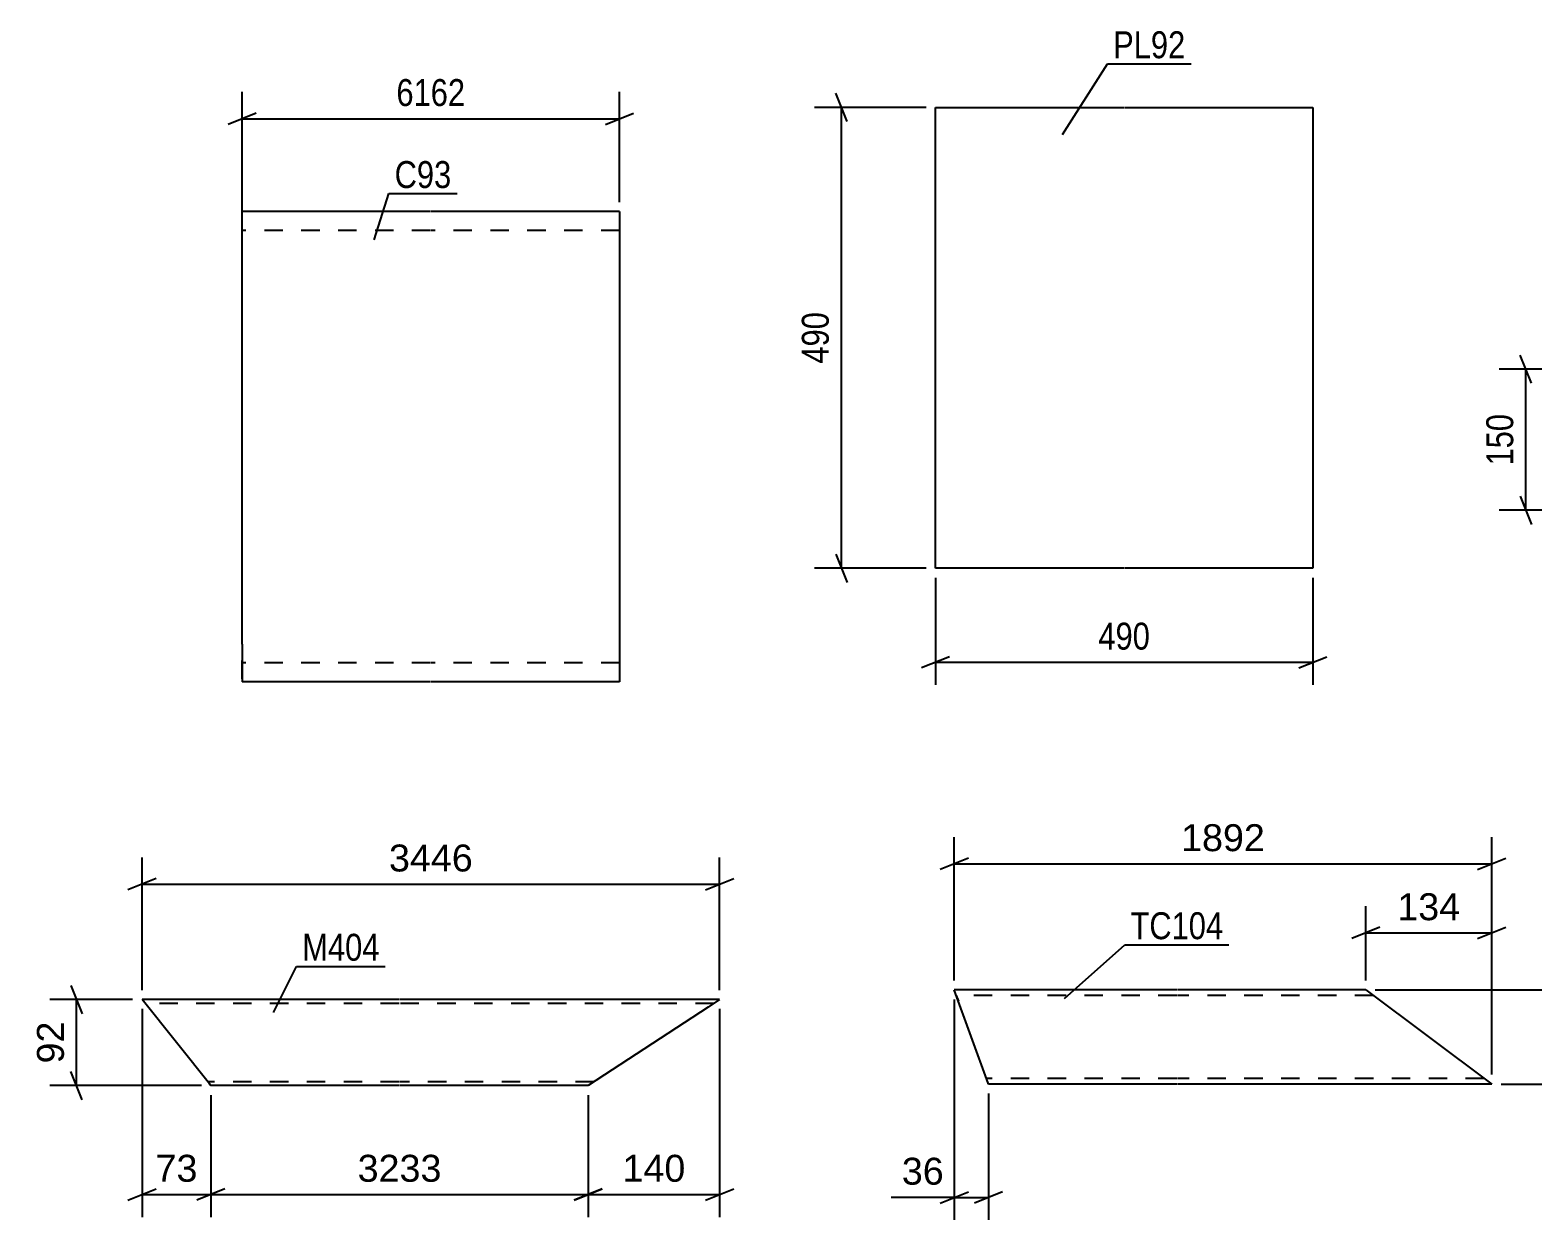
# Model space of a CAD drawing. Header units: millimetres. Extents: x 0 to 841, y 0 to 594.
# Drawn here: x 540.1 to 699.8, y 288.4 to 415 of the extents above; entities that cross this region are included whole.
import ezdxf

# ---------------------------------------------------------------- set-up
doc = ezdxf.new("R2010")
doc.units = ezdxf.units.MM
doc.linetypes.add('DXK_LINE_DOT2', pattern=[3.9198, 1.9599, -1.9599])
doc.styles.add('Arial', font='ARIAL.TTF', dxfattribs={"height": 0.2})
doc.styles.add('Arial Narrow', font='ARIALN.TTF', dxfattribs={"height": 0.2})

# ---------------------------------------------------------------- blocks, each defined once
blk = doc.blocks.new('Part-284933746-3805 - 3789')
at = {"color": 2, "linetype": 'Continuous'}
for p, q in [((579.32, 311.88), (552, 311.88)), ((559.32, 302.73), (552, 311.88)), ((613.39, 311.88), (579.42, 311.88)), ((613.39, 311.88), (612.17, 311.08)), ((612.17, 311.08), (599.42, 302.73)), ((579.32, 302.73), (559.32, 302.73)), ((599.42, 302.73), (579.42, 302.73))]:
    blk.add_line(p, q, dxfattribs=at)
at = {"color": 7, "linetype": 'DXK_LINE_DOT2'}
for p, q in [((613.29, 311.82), (612.17, 311.08)), ((579.32, 311.48), (552.32, 311.48)), ((612.78, 311.48), (579.42, 311.48)), ((579.32, 303.13), (559, 303.13)), ((559.13, 302.97), (559.32, 302.73)), ((600.03, 303.13), (579.42, 303.13))]:
    blk.add_line(p, q, dxfattribs=at)
blk = doc.blocks.new('Part-284933746-5805 - 5799')
at = {"color": 2, "linetype": 'Continuous'}
for p, q in [((636.34, 357.74), (636.34, 406.74)), ((636.34, 406.74), (656.34, 406.74)), ((656.44, 406.74), (676.44, 406.74)), ((676.44, 406.74), (676.44, 357.74)), ((656.34, 357.74), (636.34, 357.74)), ((676.44, 357.74), (656.44, 357.74))]:
    blk.add_line(p, q, dxfattribs=at)
blk = doc.blocks.new('Part-284933746-6543 - 6537')
at = {"color": 2, "linetype": 'Continuous'}
for p, q in [((582.65, 395.67), (562.65, 395.67)), ((562.65, 349.67), (562.65, 395.67)), ((602.75, 395.67), (582.75, 395.67)), ((602.75, 395.67), (602.75, 345.67)), ((562.65, 349.67), (562.65, 345.67)), ((582.65, 345.67), (562.65, 345.67)), ((602.75, 345.67), (582.75, 345.67))]:
    blk.add_line(p, q, dxfattribs=at)
at = {"color": 7, "linetype": 'DXK_LINE_DOT2'}
for p, q in [((582.65, 393.67), (562.65, 393.67)), ((602.75, 393.67), (582.75, 393.67)), ((562.65, 345.97), (562.65, 349.67)), ((582.65, 347.67), (562.65, 347.67)), ((602.75, 347.67), (582.75, 347.67))]:
    blk.add_line(p, q, dxfattribs=at)
blk = doc.blocks.new('Part-284933746-6842 - 6840')
at = {"color": 2, "linetype": 'Continuous'}
for p, q in [((661.97, 312.9), (638.33, 312.9)), ((641.94, 302.99), (638.33, 312.9)), ((682.07, 312.9), (662.07, 312.9)), ((682.07, 312.9), (695.45, 302.9)), ((641.97, 302.9), (641.94, 302.99)), ((661.97, 302.9), (641.97, 302.9)), ((695.45, 302.9), (662.07, 302.9))]:
    blk.add_line(p, q, dxfattribs=at)
at = {"color": 7, "linetype": 'DXK_LINE_DOT2'}
for p, q in [((661.97, 312.3), (638.55, 312.3)), ((638.55, 312.3), (638.77, 311.7)), ((682.87, 312.3), (662.07, 312.3)), ((641.75, 303.5), (641.73, 303.55)), ((661.97, 303.5), (641.75, 303.5)), ((694.64, 303.5), (662.07, 303.5)), ((641.97, 302.9), (641.94, 302.99))]:
    blk.add_line(p, q, dxfattribs=at)
blk = doc.blocks.new('StraightDimension-284933746-3834 - 3789')
at = {"color": 7, "linetype": 'Continuous'}
for p, q in [((552, 310.88), (552, 288.76)), ((559.32, 301.73), (559.32, 288.76)), ((550.5, 290.56), (553.5, 291.76)), ((552, 291.16), (559.32, 291.16)), ((560.82, 291.76), (557.82, 290.56))]:
    blk.add_line(p, q, dxfattribs=at)
at = {"color": 0}
blk.add_wipeout([(558.48, 291.91), (558.48, 296.11), (552.84, 296.11), (552.84, 291.91)], dxfattribs=at)
at = {"color": 3, "style": 'Arial'}
blk.add_text('73', height=2.865, dxfattribs=at).set_placement((553.44, 292.51))
blk = doc.blocks.new('StraightDimension-284933746-3808 - 3789')
at = {"color": 7, "linetype": 'Continuous'}
for p, q in [((544.45, 313.38), (545.65, 310.38)), ((551, 311.88), (542.2, 311.88)), ((545.05, 302.73), (545.05, 311.88)), ((545.65, 301.23), (544.45, 304.23)), ((558.32, 302.73), (542.2, 302.73))]:
    blk.add_line(p, q, dxfattribs=at)
at = {"color": 0}
blk.add_wipeout([(544.3, 310.13), (540.1, 310.13), (540.1, 304.49), (544.3, 304.49)], dxfattribs=at)
at = {"color": 3, "style": 'Arial'}
blk.add_text('92', height=2.865, rotation=90.0002, dxfattribs=at).set_placement((543.7, 305.09))
blk = doc.blocks.new('StraightDimension-284933746-3851 - 3789')
at = {"color": 7, "linetype": 'Continuous'}
for p, q in [((613.39, 310.88), (613.39, 288.76)), ((599.42, 301.73), (599.42, 288.76)), ((600.92, 291.76), (597.92, 290.56)), ((599.42, 291.16), (613.39, 291.16)), ((611.89, 290.56), (614.89, 291.76))]:
    blk.add_line(p, q, dxfattribs=at)
at = {"color": 0}
blk.add_wipeout([(610.34, 291.91), (610.34, 296.11), (602.47, 296.11), (602.47, 291.91)], dxfattribs=at)
at = {"color": 3, "style": 'Arial'}
blk.add_text('140', height=2.865, dxfattribs=at).set_placement((603.07, 292.51))
blk = doc.blocks.new('StraightDimension-284933746-3868 - 3789')
at = {"color": 7, "linetype": 'Continuous'}
for p, q in [((559.32, 301.73), (559.32, 288.76)), ((599.42, 301.73), (599.42, 288.76)), ((560.82, 291.76), (557.82, 290.56)), ((559.32, 291.16), (599.42, 291.16)), ((597.92, 290.56), (600.92, 291.76))]:
    blk.add_line(p, q, dxfattribs=at)
at = {"color": 0}
blk.add_wipeout([(584.41, 291.91), (584.41, 296.11), (574.32, 296.11), (574.32, 291.91)], dxfattribs=at)
at = {"color": 3, "style": 'Arial'}
blk.add_text('3233', height=2.865, dxfattribs=at).set_placement((574.92, 292.51))
blk = doc.blocks.new('StraightDimension-284933746-3893 - 3789')
at = {"color": 7, "linetype": 'Continuous'}
for p, q in [((552, 312.88), (552, 327)), ((613.39, 312.88), (613.39, 327)), ((553.5, 324.75), (550.5, 323.55)), ((611.89, 323.55), (614.89, 324.75)), ((552, 324.15), (613.39, 324.15))]:
    blk.add_line(p, q, dxfattribs=at)
at = {"color": 0}
blk.add_wipeout([(587.74, 324.9), (587.74, 329.1), (577.65, 329.1), (577.65, 324.9)], dxfattribs=at)
at = {"color": 3, "style": 'Arial'}
blk.add_text('3446', height=2.865, dxfattribs=at).set_placement((578.25, 325.5))
blk = doc.blocks.new('StraightDimension-284933746-5502 - 5494')
at = {"color": 7, "linetype": 'Continuous'}
for p, q in [((699.69, 377.41), (698.49, 380.41)), ((715.32, 378.91), (696.24, 378.91)), ((699.09, 363.91), (699.09, 378.91)), ((698.49, 365.41), (699.69, 362.41)), ((717.32, 363.91), (696.24, 363.91))]:
    blk.add_line(p, q, dxfattribs=at)
at = {"color": 0}
blk.add_wipeout([(698.34, 374.76), (694.14, 374.76), (694.14, 368.07), (698.34, 368.07)], dxfattribs=at)
at = {"color": 3, "style": 'Arial Narrow'}
blk.add_text('150', height=2.863, rotation=90.0002, dxfattribs=at).set_placement((697.74, 368.67))
blk = doc.blocks.new('StraightDimension-284933746-5808 - 5799')
at = {"color": 7, "linetype": 'Continuous'}
for p, q in [((626.94, 405.24), (625.74, 408.24)), ((635.34, 406.74), (623.49, 406.74)), ((626.34, 357.74), (626.34, 406.74)), ((625.74, 359.24), (626.94, 356.24)), ((635.34, 357.74), (623.49, 357.74))]:
    blk.add_line(p, q, dxfattribs=at)
at = {"color": 0}
blk.add_wipeout([(625.59, 385.58), (621.39, 385.58), (621.39, 378.9), (625.59, 378.9)], dxfattribs=at)
at = {"color": 3, "style": 'Arial Narrow'}
blk.add_text('490', height=2.863, rotation=90.0002, dxfattribs=at).set_placement((624.99, 379.5))
blk = doc.blocks.new('StraightDimension-284933746-5819 - 5799')
at = {"color": 7, "linetype": 'Continuous'}
for p, q in [((636.34, 356.74), (636.34, 345.34)), ((676.44, 356.74), (676.44, 345.34)), ((637.84, 348.34), (634.84, 347.14)), ((674.94, 347.14), (677.94, 348.34)), ((636.34, 347.74), (676.44, 347.74))]:
    blk.add_line(p, q, dxfattribs=at)
at = {"color": 0}
blk.add_wipeout([(659.73, 348.49), (659.73, 352.69), (653.05, 352.69), (653.05, 348.49)], dxfattribs=at)
at = {"color": 3, "style": 'Arial Narrow'}
blk.add_text('490', height=2.863, dxfattribs=at).set_placement((653.65, 349.09))
blk = doc.blocks.new('StraightDimension-284933746-6547 - 6537')
at = {"color": 7, "linetype": 'Continuous'}
for p, q in [((562.65, 393.17), (562.65, 408.39)), ((602.75, 396.67), (602.75, 408.39)), ((564.15, 406.14), (561.15, 404.94)), ((601.25, 404.94), (604.25, 406.14)), ((562.65, 405.54), (602.75, 405.54))]:
    blk.add_line(p, q, dxfattribs=at)
at = {"color": 0}
blk.add_wipeout([(586.95, 406.29), (586.95, 410.49), (578.44, 410.49), (578.44, 406.29)], dxfattribs=at)
at = {"color": 3, "style": 'Arial Narrow'}
blk.add_text('6162', height=2.863, dxfattribs=at).set_placement((579.04, 406.89))
blk = doc.blocks.new('StraightDimension-284933746-6858 - 6840')
at = {"color": 7, "linetype": 'Continuous'}
for p, q in [((682.07, 313.9), (682.07, 321.82)), ((695.45, 303.9), (695.45, 321.82)), ((683.57, 319.57), (680.57, 318.37)), ((693.95, 318.37), (696.95, 319.57)), ((682.07, 318.97), (695.45, 318.97))]:
    blk.add_line(p, q, dxfattribs=at)
at = {"color": 0}
blk.add_wipeout([(692.69, 319.72), (692.69, 323.92), (684.82, 323.92), (684.82, 319.72)], dxfattribs=at)
at = {"color": 3, "style": 'Arial'}
blk.add_text('134', height=2.865, dxfattribs=at).set_placement((685.42, 320.32))
blk = doc.blocks.new('StraightDimension-284933746-6845 - 6840')
at = {"color": 7, "linetype": 'Continuous'}
for p, q in [((638.33, 311.9), (638.33, 288.45)), ((641.97, 301.9), (641.97, 288.45)), ((636.83, 290.25), (639.83, 291.45)), ((638.33, 290.85), (641.97, 290.85)), ((643.47, 291.45), (640.47, 290.25))]:
    blk.add_line(p, q, dxfattribs=at)
at = {"color": 0}
blk.add_wipeout([(637.8, 291.6), (637.8, 295.8), (632.16, 295.8), (632.16, 291.6)], dxfattribs=at)
at = {"color": 7, "linetype": 'Continuous'}
blk.add_line((638.33, 290.85), (631.63, 290.85), dxfattribs=at)
blk.add_line((638.33, 290.85), (631.63, 290.85), dxfattribs=at)
at = {"color": 3, "style": 'Arial'}
blk.add_text('36', height=2.865, dxfattribs=at).set_placement((632.76, 292.2))
blk = doc.blocks.new('StraightDimension-284933746-6873 - 6840')
at = {"color": 7, "linetype": 'Continuous'}
for p, q in [((706.49, 314.4), (707.69, 311.4)), ((683.07, 312.9), (709.49, 312.9)), ((707.09, 302.9), (707.09, 312.9)), ((707.69, 301.4), (706.49, 304.4)), ((696.45, 302.9), (709.49, 302.9))]:
    blk.add_line(p, q, dxfattribs=at)
at = {"color": 0}
blk.add_wipeout([(706.34, 311.84), (702.14, 311.84), (702.14, 303.97), (706.34, 303.97)], dxfattribs=at)
at = {"color": 3, "style": 'Arial'}
blk.add_text('100', height=2.865, rotation=90.0002, dxfattribs=at).set_placement((705.74, 304.57))
blk = doc.blocks.new('StraightDimension-284933746-6886 - 6840')
at = {"color": 7, "linetype": 'Continuous'}
for p, q in [((638.33, 313.9), (638.33, 329.16)), ((695.45, 303.9), (695.45, 329.16)), ((639.83, 326.91), (636.83, 325.71)), ((638.33, 326.31), (695.45, 326.31)), ((693.95, 325.71), (696.95, 326.91))]:
    blk.add_line(p, q, dxfattribs=at)
at = {"color": 0}
blk.add_wipeout([(671.93, 327.06), (671.93, 331.26), (661.84, 331.26), (661.84, 327.06)], dxfattribs=at)
at = {"color": 3, "style": 'Arial'}
blk.add_text('1892', height=2.865, dxfattribs=at).set_placement((662.44, 327.66))
blk = doc.blocks.new('Mark-284933746-3801 - 3789')
at = {"color": 0}
blk.add_wipeout([(577.25, 316.01), (577.25, 319.01), (569.03, 319.01), (569.03, 316.01)], dxfattribs=at)
blk.add_wipeout([(577.25, 316.01), (577.25, 319.01), (569.03, 319.01), (569.03, 316.01)], dxfattribs=at)
at = {"color": 30, "linetype": 'Continuous'}
for p, q in [((565.99, 310.52), (568.43, 315.41)), ((568.43, 315.41), (577.85, 315.41))]:
    blk.add_line(p, q, dxfattribs=at)
at = {"color": 3, "style": 'Arial Narrow'}
blk.add_text('M404', height=2.863, dxfattribs=at).set_placement((569.03, 316.01))
blk = doc.blocks.new('Mark-284933746-5801 - 5799')
at = {"color": 0}
blk.add_wipeout([(662.9, 411.97), (662.9, 414.97), (655.22, 414.97), (655.22, 411.97)], dxfattribs=at)
blk.add_wipeout([(662.9, 411.97), (662.9, 414.97), (655.22, 414.97), (655.22, 411.97)], dxfattribs=at)
at = {"color": 30, "linetype": 'Continuous'}
for p, q in [((649.84, 403.85), (654.62, 411.37)), ((654.62, 411.37), (663.5, 411.37))]:
    blk.add_line(p, q, dxfattribs=at)
at = {"color": 3, "style": 'Arial Narrow'}
blk.add_text('PL92', height=2.863, dxfattribs=at).set_placement((655.22, 411.97))
blk = doc.blocks.new('Mark-284933746-6539 - 6537')
at = {"color": 0}
blk.add_wipeout([(584.88, 398.17), (584.88, 401.17), (578.85, 401.17), (578.85, 398.17)], dxfattribs=at)
blk.add_wipeout([(584.88, 398.17), (584.88, 401.17), (578.85, 401.17), (578.85, 398.17)], dxfattribs=at)
at = {"color": 30, "linetype": 'Continuous'}
for p, q in [((576.67, 392.66), (578.25, 397.57)), ((578.25, 397.57), (585.48, 397.57))]:
    blk.add_line(p, q, dxfattribs=at)
at = {"color": 3, "style": 'Arial Narrow'}
blk.add_text('C93', height=2.863, dxfattribs=at).set_placement((578.85, 398.17))
blk = doc.blocks.new('Mark-284933746-11081 - 6840')
at = {"color": 0}
blk.add_wipeout([(666.92, 318.3), (666.92, 321.3), (657.06, 321.3), (657.06, 318.3)], dxfattribs=at)
blk.add_wipeout([(666.92, 318.3), (666.92, 321.3), (657.06, 321.3), (657.06, 318.3)], dxfattribs=at)
at = {"color": 30, "linetype": 'Continuous'}
for p, q in [((650.03, 312.01), (656.46, 317.7)), ((656.46, 317.7), (667.52, 317.7))]:
    blk.add_line(p, q, dxfattribs=at)
at = {"color": 3, "style": 'Arial Narrow'}
blk.add_text('TC104', height=2.863, dxfattribs=at).set_placement((657.06, 318.3))

msp = doc.modelspace()

# ---------------------------------------------------------------- block references
for name in ['StraightDimension-284933746-5808 - 5799', 'Part-284933746-5805 - 5799', 'Part-284933746-6543 - 6537', 'StraightDimension-284933746-5502 - 5494', 'Part-284933746-3805 - 3789', 'Part-284933746-6842 - 6840']:
    msp.add_blockref(name, (0, 0))

# ---------------------------------------------------------------- next in the draw order: block references
for name in ['Mark-284933746-5801 - 5799', 'StraightDimension-284933746-6547 - 6537', 'StraightDimension-284933746-5819 - 5799', 'StraightDimension-284933746-6858 - 6840', 'StraightDimension-284933746-6845 - 6840', 'StraightDimension-284933746-3834 - 3789', 'StraightDimension-284933746-3851 - 3789']:
    msp.add_blockref(name, (0, 0))

# ---------------------------------------------------------------- next in the draw order: block references
for name in ['Mark-284933746-6539 - 6537', 'StraightDimension-284933746-3808 - 3789', 'StraightDimension-284933746-6873 - 6840']:
    msp.add_blockref(name, (0, 0))

# ---------------------------------------------------------------- next in the draw order: block references
for name in ['StraightDimension-284933746-6886 - 6840', 'StraightDimension-284933746-3893 - 3789', 'StraightDimension-284933746-3868 - 3789']:
    msp.add_blockref(name, (0, 0))

# ---------------------------------------------------------------- next in the draw order: block references
for name in ['Mark-284933746-11081 - 6840', 'Mark-284933746-3801 - 3789']:
    msp.add_blockref(name, (0, 0))

doc.saveas('drawing.dxf')
